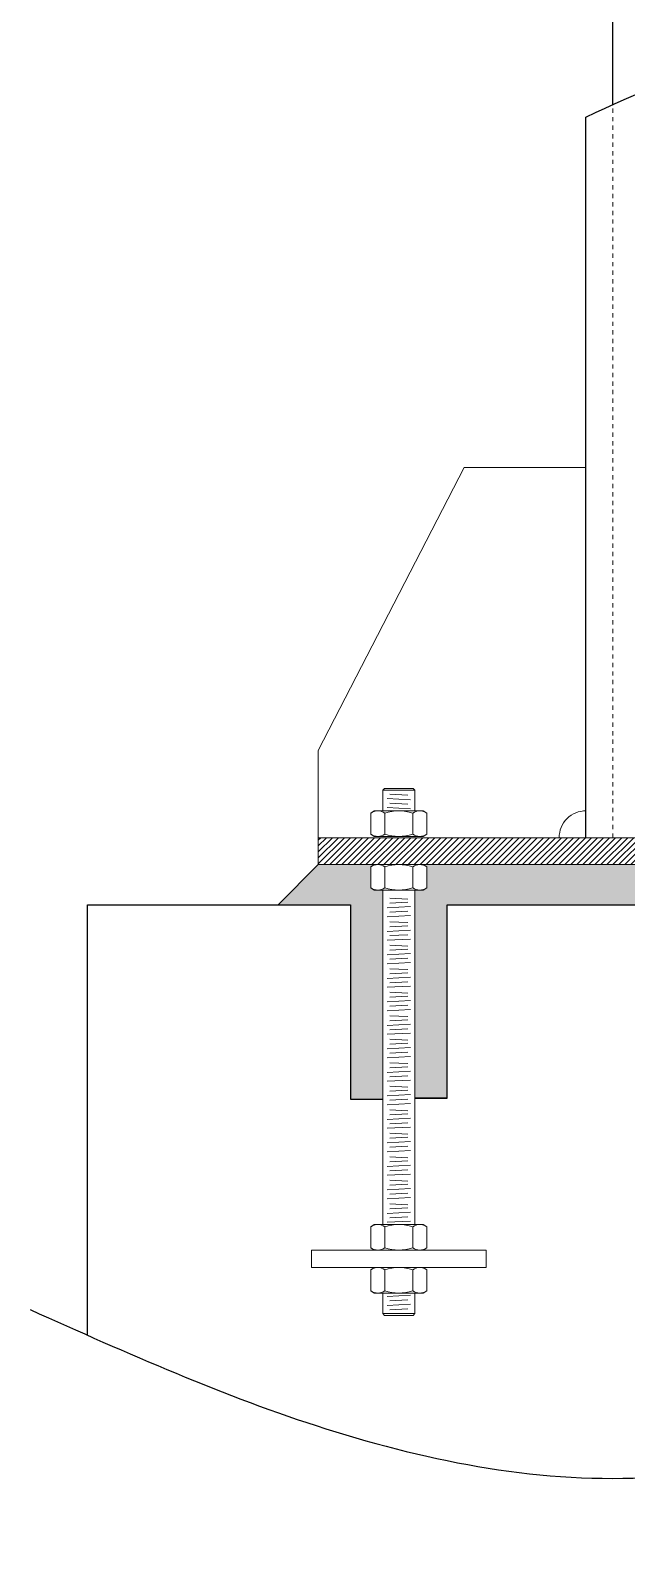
# Model space of a CAD drawing. Header units: millimetres. Extents: x -6949 to 305728, y -55091 to 76684.
# Drawn here: x 16286 to 16731, y -55091 to -53966 of the extents above; entities that cross this region are included whole.
import ezdxf

# ---------------------------------------------------------------- set-up
doc = ezdxf.new("R2010")
doc.units = ezdxf.units.MM
doc.linetypes.add('Tratto', pattern=[6.35, 3.175, -3.175])
for name, color, linetype, lineweight in [('bulloni', 5, 'Continuous', 18), ('piastra', 30, 'Continuous', 18), ('S20', 7, 'Continuous', 25), ('tratteggio', 7, 'Tratto', 15)]:
    doc.layers.add(name, color=color, linetype=linetype, lineweight=lineweight)

# ---------------------------------------------------------------- blocks, each defined once
blk = doc.blocks.new('*U88')
at = {"layer": 'bulloni'}
for p, q in [((-8.7, -0.3), (8.7, 0.7)), ((-6.7, 6.9), (6.7, 6.2)), ((-6.7, 3.2), (6.7, 3.9)), ((-8.7, -6.9), (8.7, -6)), ((-6.7, -3.5), (6.7, -2.8))]:
    blk.add_line(p, q, dxfattribs=at)
blk = doc.blocks.new('*U89')
at = {"color": 0, "linetype": 'ByBlock', "lineweight": -2, "transparency": 16777216}
for p in [(0, 227.5), (0, 210), (0, 192.5), (0, 175), (0, 157.5), (0, 140), (0, 122.5), (0, 105), (0, 87.5), (0, 70), (0, 52.5), (0, 35), (0, 17.5), (0, 0)]:
    blk.add_blockref('*U88', p, dxfattribs=at)

msp = doc.modelspace()

# ---------------------------------------------------------------- hatches: boundary and pattern name
h = msp.add_hatch()
h.set_pattern_fill('AR-CONC', color=256, angle=48)
h.set_pattern_definition([(98, (-600, -541.28), (133.7504, 124.72426), [19.05, -209.55]), (43, (-600, -541.28), (-165.56536, 101.651), [15.24, -167.6406]), (148.45144, (-588.85, -530.89), (-31.81497, 226.3753), [16.19, -178.09024]), (94.1842, (-637.75, -507.3), (212.6308, 173.3192), [28.575, -314.325]), (144.63556, (-620.03, -492.85), (-25.0191, 341.986), [24.285, -267.1356]), (39.18415, (-637.75, -507.3), (-25.0191, 341.986), [22.86, -251.4597]), (69, (-611.32, -496.91), (177.4477, 44.24268), [19.05, -209.55]), (14, (-611.32, -496.91), (-95.5247, 169.17366), [15.24, -167.64]), (119.45145, (-596.53, -493.22), (81.923, 213.41634), [16.19, -178.08994]), (85.5, (-600, -541.28), (-60.76996, 58.873644), [0, -165.608, 0, -170.18, 0, -168.275]), (55.5, (-600, -541.28), (-29.7376, 116.69058), [0, -97.028, 0, -161.798, 0, -64.135]), (15.5, (-637.9, -583.374), (94.9851, 96.93017), [0, -63.5, 0, -198.12, 0, -262.89]), (5.5, (-654.9, -602.25), (80.2222, 127.09508), [0, -82.55, 0, -131.572, 0, -186.69])])
edge = h.paths.add_edge_path()
edge.add_spline(control_points=[(17137.6084, -54011.8868), (17151.2068, -54017.552), (17176.3277, -54037.0908), (16979.2673, -54092.3621), (16863.5948, -53956.116), (16739.648, -54012.4197), (16700.6084, -54030.1537)], knot_values=[0, 0, 0, 0, 45.407627489, 140.616608221, 401.158013963, 520.952691864, 520.952691864, 520.952691864, 520.952691864], degree=3, periodic=0)
edge.add_spline(control_points=[(16898.9256, -54014.1675), (16938.2954, -54000.8022), (17000.0902, -53979.824), (17113.5706, -54001.8725), (17137.6084, -54011.8868)], knot_values=[520.952691864, 520.952691864, 520.952691864, 520.952691864, 661.870194381, 742.137317059, 742.137317059, 742.137317059, 742.137317059], degree=3, periodic=0)
edge.add_line((17137.6084, -54011.8868), (17137.6084, -53781.2937))
edge.add_spline(control_points=[(17137.6084, -53781.2937), (17128.6422, -53806.2159), (17034.5522, -53887.1331), (16937.7362, -53800.6649), (16829.5499, -53718.9305), (16754.6879, -53779.098), (16720.6084, -53806.4882)], knot_values=[0, 0, 0, 0, 131.23954904, 220.736103943, 362.085282098, 480.202565703, 480.202565703, 480.202565703, 480.202565703], degree=3, periodic=0)
edge.add_line((16720.6084, -53806.4882), (16720.6084, -54021.1433))
h = msp.add_hatch()
h.set_pattern_fill('ANSI31', color=256)
h.set_pattern_definition([(45, (-600, -541.2806), (-2.24506403, 2.24506403), [])])
h.paths.add_polyline_path([(16758.6084, -54566.7173), (16501.1084, -54566.7173), (16501.1084, -54586.7173), (16758.6084, -54586.7173)])
h.paths.add_polyline_path([(16791.171, -54566.7173), (16758.6084, -54566.7173), (16758.6084, -54586.7173), (16791.171, -54586.7173)])
h.paths.add_polyline_path([(16876.421, -54568.8982), (16876.421, -54566.7173), (16791.171, -54566.7173), (16791.171, -54586.7173), (16876.421, -54586.7173)])
h.paths.add_polyline_path([(16981.7958, -54566.7173), (16876.421, -54566.7173), (16876.421, -54586.7173), (16981.7958, -54586.7173)])
h.paths.add_polyline_path([(17067.0458, -54566.7173), (16981.7958, -54566.7173), (16981.7958, -54586.7173), (17067.0458, -54586.7173)])
h.paths.add_polyline_path([(17103.8985, -54566.7173), (17067.0458, -54566.7173), (17067.0458, -54586.7173), (17103.8302, -54586.7173)])
h.paths.add_polyline_path([(17357.1084, -54566.7173), (17103.8985, -54566.7173), (17103.8302, -54586.7173), (17357.1084, -54586.7173)])
h = msp.add_hatch()
h.set_pattern_fill('AR-SAND', color=256, scale=0.18, angle=48)
h.paths.add_polyline_path([(16929.1084, -54586.7173), (16849.1084, -54586.7173), (16849.1084, -54736.7173), (16929.1084, -54736.7173)], flags=17)
h.paths.add_polyline_path([(17009.1084, -54586.7173), (16929.1084, -54586.7173), (16929.1084, -54736.7173), (17009.1084, -54736.7173)], flags=17)
h.paths.add_polyline_path([(16929.1084, -54736.7173), (16849.1084, -54736.7173), (16849.1084, -54586.7173), (16828.8911, -54586.7173), (16828.8911, -54760.7173), (16929.1084, -54760.7173)])
h.paths.add_polyline_path([(17029.0748, -54586.7173), (17009.1084, -54586.7173), (17009.1084, -54736.7173), (16929.1084, -54736.7173), (16929.1084, -54760.7173), (17029.0748, -54760.7173)])
h.paths.add_polyline_path([(17039.7084, -54605.7173), (17033.4418, -54605.7173), (17031.4671, -54604.4036, -0.01834401), (17030.9238, -54604.0421), (17030.9238, -54588.3925, -0.01834401), (17031.4671, -54588.0311), (17033.4418, -54586.7173), (17029.0748, -54586.7173), (17029.0748, -54760.7173), (17039.7084, -54760.7173)])
h.paths.add_polyline_path([(17088.6484, -54586.7173), (17069.9751, -54586.7173), (17071.9497, -54588.0311, -0.01834401), (17072.4931, -54588.3925), (17072.4931, -54604.0421, -0.01834401), (17071.9497, -54604.4036), (17069.9751, -54605.7173), (17063.7084, -54605.7173), (17063.7084, -54760.7173), (17088.6484, -54760.7173)])
h.paths.add_polyline_path([(17103.6051, -54616.7173), (17207.3584, -54616.7173), (17261.0084, -54616.7173), (17261.0084, -54760.7173), (17285.0084, -54760.7173), (17285.0084, -54605.7173), (17278.7418, -54605.7173), (17276.7671, -54604.4036, -0.01834401), (17276.2238, -54604.0421), (17276.2238, -54588.3925, -0.01834401), (17276.7671, -54588.0311), (17278.7418, -54586.7173), (17088.6484, -54586.7173), (17088.6484, -54760.7173), (17103.6051, -54760.7173)])
h.paths.add_polyline_path([(17333.0084, -54616.7173), (17387.1084, -54616.7173), (17357.1084, -54586.7173), (17315.2751, -54586.7173), (17317.2497, -54588.0311, -0.01834401), (17317.7931, -54588.3925), (17317.7931, -54604.0421, -0.01834401), (17317.2497, -54604.4036), (17315.2751, -54605.7173), (17309.0084, -54605.7173), (17309.0084, -54761.409), (17333.0084, -54761.409)])
h.paths.add_polyline_path([(16794.4084, -54605.7173), (16788.1418, -54605.7173), (16786.1671, -54604.4036, -0.01834401), (16785.6238, -54604.0421), (16785.6238, -54588.3925, -0.01834401), (16786.1671, -54588.0311), (16788.1418, -54586.7173), (16766.9533, -54586.7173), (16766.9533, -54760.7173), (16794.4084, -54760.7173)])
h.paths.add_polyline_path([(16828.8911, -54586.7173), (16824.6751, -54586.7173), (16826.6497, -54588.0311, -0.01834401), (16827.1931, -54588.3925), (16827.1931, -54604.0421, -0.01834401), (16826.6497, -54604.4036), (16824.6751, -54605.7173), (16818.4084, -54605.7173), (16818.4084, -54760.7173), (16828.8911, -54760.7173)])
h.paths.add_polyline_path([(16597.1084, -54616.7173), (16650.8584, -54616.7173), (16751.091, -54616.7173), (16751.091, -54760.7173), (16766.9533, -54760.7173), (16766.9533, -54586.7173), (16579.3751, -54586.7173), (16581.3497, -54588.0311, -0.01834401), (16581.8931, -54588.3925), (16581.8931, -54604.0421, -0.01834401), (16581.3497, -54604.4036), (16579.3751, -54605.7173), (16573.1084, -54605.7173), (16573.1084, -54760.7173), (16597.1084, -54760.7173)])
h.paths.add_polyline_path([(16549.1084, -54605.7173), (16542.8418, -54605.7173), (16540.8671, -54604.4036, -0.01834401), (16540.3238, -54604.0421), (16540.3238, -54588.3925, -0.01834401), (16540.8671, -54588.0311), (16542.8418, -54586.7173), (16501.1084, -54586.7173), (16471.1084, -54616.7173), (16525.1084, -54616.7173), (16525.1084, -54761.409), (16549.1084, -54761.409)])

# ---------------------------------------------------------------- linework, layer by layer
for points in [[(16720.6084, -54021.143), (16720.6084, -53806.4882)], [(16700.6084, -54566.7173), (16700.6084, -54030.1537)], [(16329.1084, -54937.1337), (16329.1084, -54616.7173), (16499.1084, -54616.7173)], [(16574.3583, -54760.7173), (16597.1084, -54760.7173), (16597.1084, -54616.7173)]]:
    msp.add_lwpolyline(points)
for points in [[(16700.6084, -54030.1537), (16814.6088, -53993.3477), (17066.8023, -54058.7716), (17157.6084, -54030.1537)], [(16286.4406, -54918.1138), (16506.7185, -55006.7534), (16751.1391, -55042.7726), (17060.3843, -54995.9248), (17529.1084, -55058.7812), (17547.0552, -55054.3268), (17572.6257, -55045.3745)]]:
    msp.add_spline(points, degree=3)
at = {"layer": 'bulloni'}
for p, q in [((16550.4418, -54530.0429), (16549.1084, -54531.3762)), ((16549.1084, -54531.3762), (16549.1084, -54546.7173)), ((16573.1084, -54531.3762), (16549.1084, -54531.3762)), ((16571.7751, -54530.0429), (16550.4418, -54530.0429)), ((16554.4418, -54534.2632), (16567.7751, -54535.009)), ((16573.1084, -54531.3762), (16571.7751, -54530.0429)), ((16573.1084, -54531.3762), (16573.1084, -54546.7173)), ((16542.8418, -54546.7173), (16540.3238, -54548.3925)), ((16540.3238, -54564.0421), (16540.3238, -54548.3925)), ((16579.3751, -54546.7173), (16542.8418, -54546.7173)), ((16550.7161, -54548.3925), (16550.7161, -54564.0421)), ((16552.4418, -54537.4847), (16569.7751, -54538.4541)), ((16552.4418, -54544.1514), (16569.7751, -54545.1208)), ((16554.4418, -54540.9299), (16567.7751, -54541.6756)), ((16571.5007, -54564.0421), (16571.5007, -54548.3925)), ((16579.3751, -54546.7173), (16581.8931, -54548.3925)), ((16581.8931, -54564.0421), (16581.8931, -54548.3925)), ((16542.8418, -54565.7173), (16540.3238, -54564.0421)), ((16579.3751, -54565.7173), (16542.8418, -54565.7173)), ((16573.1084, -54566.7173), (16549.1084, -54566.7173)), ((16579.3751, -54565.7173), (16581.8931, -54564.0421)), ((16542.8418, -54586.7173), (16540.3238, -54588.3925)), ((16540.3238, -54588.3925), (16540.3238, -54604.0421)), ((16542.8418, -54586.7173), (16579.3751, -54586.7173)), ((16550.7161, -54588.3925), (16550.7161, -54604.0421)), ((16571.5007, -54604.0421), (16571.5007, -54588.3925)), ((16579.3751, -54586.7173), (16581.8931, -54588.3925)), ((16581.8931, -54588.3925), (16581.8931, -54604.0421)), ((16542.8418, -54605.7173), (16540.3238, -54604.0421)), ((16579.3751, -54605.7173), (16581.8931, -54604.0421)), ((16542.8418, -54605.7173), (16579.3751, -54605.7173)), ((16549.1084, -54605.7173), (16549.1084, -54854.7173)), ((16573.1084, -54854.7173), (16573.1084, -54605.7173)), ((16542.8418, -54854.7173), (16540.3238, -54856.3925)), ((16540.3238, -54856.3925), (16540.3238, -54872.0421)), ((16579.3751, -54854.7173), (16542.8418, -54854.7173)), ((16550.7161, -54872.0421), (16550.7161, -54856.3925)), ((16571.5007, -54856.3925), (16571.5007, -54872.0421)), ((16579.3751, -54854.7173), (16581.8931, -54856.3925)), ((16581.8931, -54856.3925), (16581.8931, -54872.0421)), ((16542.8418, -54873.7173), (16540.3238, -54872.0421)), ((16579.3751, -54873.7173), (16542.8418, -54873.7173)), ((16579.3751, -54873.7173), (16581.8931, -54872.0421)), ((16542.8418, -54886.7173), (16540.3238, -54888.3925)), ((16540.3238, -54888.3925), (16540.3238, -54904.0421)), ((16579.3751, -54886.7173), (16542.8418, -54886.7173)), ((16550.7161, -54904.0421), (16550.7161, -54888.3925)), ((16571.5007, -54888.3925), (16571.5007, -54904.0421)), ((16579.3751, -54886.7173), (16581.8931, -54888.3925)), ((16581.8931, -54888.3925), (16581.8931, -54904.0421)), ((16542.8418, -54905.7173), (16540.3238, -54904.0421)), ((16579.3751, -54905.7173), (16542.8418, -54905.7173)), ((16549.1084, -54921.0584), (16549.1084, -54905.7173)), ((16552.4418, -54908.2833), (16569.7751, -54907.3138)), ((16573.1084, -54921.0584), (16573.1084, -54905.7173)), ((16579.3751, -54905.7173), (16581.8931, -54904.0421)), ((16552.4418, -54914.9499), (16569.7751, -54913.9805)), ((16554.4418, -54911.5048), (16567.7751, -54910.759)), ((16554.4418, -54918.1714), (16567.7751, -54917.4257)), ((16550.4418, -54922.3917), (16549.1084, -54921.0584)), ((16573.1084, -54921.0584), (16549.1084, -54921.0584)), ((16571.7751, -54922.3917), (16550.4418, -54922.3917)), ((16573.1084, -54921.0584), (16571.7751, -54922.3917))]:
    msp.add_line(p, q, dxfattribs=at)
msp.add_lwpolyline([(16496.1084, -54873.7173), (16626.1084, -54873.7173), (16626.1084, -54886.7173), (16496.1084, -54886.7173), (16496.1084, -54873.7173)], dxfattribs=at)
for centre, radius, start, end in [((16545.52, -54555.6137), 8.8963, 54.2621471, 125.7378529), ((16561.1084, -54579.7899), 33.0726, 71.6858188, 108.3141812), ((16576.6969, -54555.6137), 8.8963, 54.2621471, 125.7378529), ((16545.52, -54556.821), 8.8963, 234.2621471, 305.7378529), ((16561.1084, -54532.6448), 33.0726, 251.6858188, 288.3141812), ((16576.6969, -54556.821), 8.8963, 234.2621471, 305.7378529), ((16545.52, -54595.6137), 8.8963, 54.2621471, 125.7378529), ((16561.1084, -54619.7899), 33.0726, 71.6858188, 108.3141812), ((16576.6969, -54595.6137), 8.8963, 54.2621471, 125.7378529), ((16545.52, -54596.821), 8.8963, 234.2621471, 305.7378529), ((16561.1084, -54572.6448), 33.0726, 251.6858188, 288.3141812), ((16576.6969, -54596.821), 8.8963, 234.2621471, 305.7378529), ((16545.52, -54863.6137), 8.8963, 54.2621471, 125.7378529), ((16561.1084, -54887.7899), 33.0726, 71.6858188, 108.3141812), ((16576.6969, -54863.6137), 8.8963, 54.2621471, 125.7378529), ((16545.52, -54864.821), 8.8963, 234.2621471, 305.7378529), ((16561.1084, -54840.6448), 33.0726, 251.6858188, 288.3141812), ((16576.6969, -54864.821), 8.8963, 234.2621471, 305.7378529), ((16545.52, -54895.6137), 8.8963, 54.2621471, 125.7378529), ((16561.1084, -54919.7899), 33.0726, 71.6858188, 108.3141812), ((16576.6969, -54895.6137), 8.8963, 54.2621471, 125.7378529), ((16545.52, -54896.821), 8.8963, 234.2621471, 305.7378529), ((16561.1084, -54872.6448), 33.0726, 251.6858188, 288.3141812), ((16576.6969, -54896.821), 8.8963, 234.2621471, 305.7378529)]:
    msp.add_arc(centre, radius, start, end, dxfattribs=at)
at = {"layer": 'piastra'}
msp.add_lwpolyline([(16501.0772, -54566.7183), (16501.0772, -54501.7648), (16609.8649, -54291.2078), (16700.6084, -54291.2078)], dxfattribs=at)
msp.add_lwpolyline([(17357.1084, -54586.7173), (16501.1084, -54586.7173), (16501.1084, -54566.7173), (17357.1084, -54566.7173)], close=True, dxfattribs=at)
msp.add_arc((16700.5452, -54566.6541), 19.9368, 89.8181882, 180.1818118, dxfattribs=at)
at = {"layer": 'S20'}
for points in [[(16501.1084, -54586.7173), (16471.1084, -54616.7173), (16471.1084, -54616.7173), (16471.1084, -54616.7173), (16525.1084, -54616.7173), (16525.1084, -54761.409), (16549.1084, -54761.409)], [(16597.1084, -54760.7173), (16597.1084, -54616.7173), (16650.8584, -54616.7173), (16751.091, -54616.7173), (16751.091, -54760.7173), (16794.4084, -54760.7173), (16794.4084, -54760.7173)]]:
    msp.add_lwpolyline(points, dxfattribs=at)
msp.add_lwpolyline([(16597.1084, -54760.7173), (16573.1084, -54760.7173)], close=True, dxfattribs=at)
at = {"layer": 'tratteggio'}
msp.add_lwpolyline([(16720.6084, -54566.7173), (16720.6084, -54021.143)], dxfattribs=at)

# ---------------------------------------------------------------- block references
msp.add_blockref('*U89', (16561.1084, -54846.1564))

doc.saveas('drawing.dxf')
